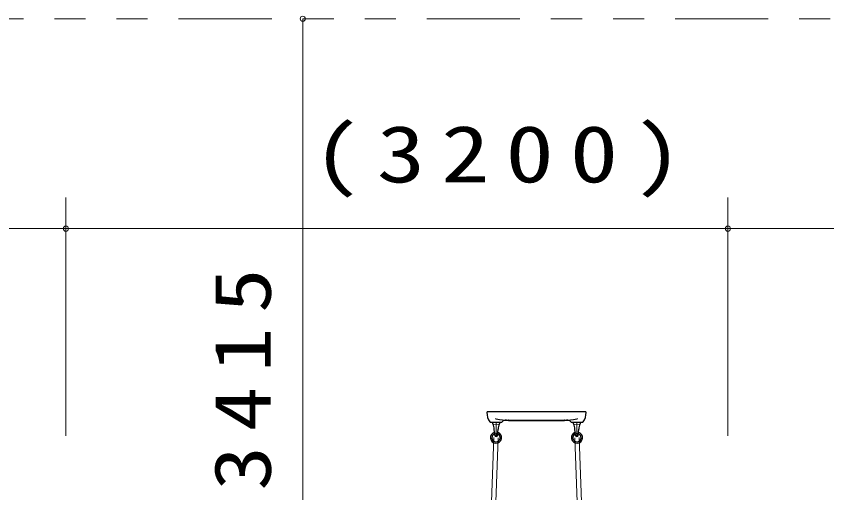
# Model space of a CAD drawing. Units: millimetres on the paper, scale 1:50. Extents: x 197 to 617, y 140 to 437.
# Drawn here: x 464.67 to 490.79, y 258.28 to 273.63 of the extents above; entities that cross this region are included whole.
import ezdxf

# ---------------------------------------------------------------- set-up
doc = ezdxf.new("R2010")
doc.units = ezdxf.units.MM
for name, pattern in [('USER1', [4.5, 2.5, -2]), ('USER2', [6, 3, -1, 1, -1]), ('USER3', [8, 3, -1, 1, -1, 1, -1])]:
    doc.linetypes.add(name, pattern=pattern)
doc.layers.add('線', color=2, linetype='Continuous', lineweight=25)
doc.layers.add('補助', color=2, linetype='Continuous', lineweight=13)
doc.styles.add('ＭＳ ゴシック', font='')
doc.styles.get('ＭＳ ゴシック').set_extended_font_data('MS Gothic')

# ---------------------------------------------------------------- blocks, each defined once
blk = doc.blocks.new('dimension_origin')
at = {"color": 0, "linetype": 'Continuous', "lineweight": -2}
blk.add_circle((0, 0), 1.25, dxfattribs=at)

msp = doc.modelspace()

# ---------------------------------------------------------------- linework, layer by layer
at = {"layer": '線', "color": 131}
for p, q in [((483.018, 260.89), (479.857, 260.89)), ((479.946, 260.556), (480.312, 260.556)), ((480.216, 260.556), (480.229, 260.556)), ((480.391, 260.623), (482.484, 260.623)), ((480.538, 260.612), (480.536, 260.616)), ((480.541, 260.61), (480.574, 260.61)), ((480.574, 260.61), (482.301, 260.61)), ((482.301, 260.61), (482.334, 260.61)), ((482.339, 260.616), (482.337, 260.612)), ((482.563, 260.556), (482.929, 260.556)), ((482.646, 260.556), (482.659, 260.556))]:
    msp.add_line(p, q, dxfattribs=at)
at = {"layer": '線', "color": 7, "lineweight": 13}
for p, q in [((480.246, 260.556), (480.029, 260.556)), ((480.048, 260.49), (480.137, 260.485)), ((480.227, 260.49), (480.137, 260.485)), ((482.629, 260.556), (482.846, 260.556)), ((482.648, 260.49), (482.738, 260.485)), ((482.827, 260.49), (482.738, 260.485))]:
    msp.add_line(p, q, dxfattribs=at)
at = {"layer": '線', "linetype": 'USER2', "lineweight": 13}
for p, q in [((480.137, 260.556), (480.137, 260.096)), ((482.738, 260.556), (482.738, 260.096))]:
    msp.add_line(p, q, dxfattribs=at)
at = {"layer": '線', "color": 7}
for p, q in [((480.091, 260.139), (480.076, 260.333)), ((480.184, 260.139), (480.198, 260.333)), ((482.691, 260.139), (482.676, 260.333)), ((482.784, 260.139), (482.799, 260.333))]:
    msp.add_line(p, q, dxfattribs=at)
at = {"layer": '線', "color": 4, "linetype": 'USER1', "lineweight": 13}
for p, q in [((480.064, 260.059), (479.734, 251.236)), ((480.204, 260.054), (479.874, 251.231)), ((482.671, 260.054), (483.001, 251.231)), ((482.811, 260.059), (483.141, 251.236))]:
    msp.add_line(p, q, dxfattribs=at)
at = {"layer": '線', "linetype": 'USER3', "lineweight": 13}
msp.add_lwpolyline([(462.304, 228.017), (512.904, 228.017), (512.904, 273.55), (462.304, 273.55)], close=True, dxfattribs=at)
at = {"layer": '線', "color": 131}
for centre, radius, start, end in [((479.857, 260.87), 0.02, 90, 180), ((480.371, 260.87), 0.533, 180, 215.2344), ((482.504, 260.87), 0.533, 324.7656, 0), ((483.018, 260.87), 0.02, 0, 90), ((479.946, 260.57), 0.0133, 215.2344, 270), ((480.312, 260.57), 0.0133, 270, 316.5675), ((480.466, 260.423), 0.2, 90, 136.5675), ((480.527, 260.613), 0.01, 20, 90), ((480.541, 260.613), 0.0033, 200, 270), ((482.334, 260.613), 0.0033, 270, 340), ((482.348, 260.613), 0.01, 90, 160), ((482.408, 260.423), 0.2, 43.4325, 90), ((482.563, 260.57), 0.0133, 223.4325, 270), ((482.929, 260.57), 0.0133, 270, 324.7656)]:
    msp.add_arc(centre, radius, start, end, dxfattribs=at)
at = {"layer": '線', "color": 7}
for centre, radius, start, end in [((480.132, 260.548), 0.112, 180, 205.6338), ((479.611, 260.298), 0.467, 4.2913, 25.6338), ((480.664, 260.298), 0.467, 154.3662, 175.7087), ((480.142, 260.548), 0.112, 335.0273, 0), ((482.732, 260.548), 0.112, 180, 204.9727), ((482.211, 260.298), 0.467, 4.2913, 25.6338), ((483.264, 260.298), 0.467, 154.3662, 175.7087), ((482.743, 260.548), 0.112, 334.3662, 0), ((480.134, 260.056), 0.18, 103.8208, 267.8589), ((480.134, 260.056), 0.133, 107.1427, 267.8589), ((480.134, 260.056), 0.18, 267.8589, 73.9284), ((480.134, 260.056), 0.133, 267.8589, 69.7748), ((482.741, 260.056), 0.18, 106.0716, 272.1411), ((482.741, 260.056), 0.133, 110.2252, 272.1411), ((482.741, 260.056), 0.133, 272.1411, 72.8573), ((482.741, 260.056), 0.18, 272.1411, 76.1792), ((480.137, 260.143), 0.0467, 184.2913, 355.7087), ((482.738, 260.143), 0.0467, 184.2913, 355.7087)]:
    msp.add_arc(centre, radius, start, end, dxfattribs=at)
at = {"layer": '線', "color": 7, "lineweight": 13}
for centre, radius, start, end in [((480.029, 260.548), 0.008, 90, 180), ((480.049, 260.51), 0.02, 204.9727, 270), ((480.226, 260.51), 0.02, 270, 335.0273), ((480.246, 260.548), 0.008, 0, 90), ((482.629, 260.548), 0.008, 90, 180), ((482.649, 260.51), 0.02, 204.9727, 270), ((482.826, 260.51), 0.02, 270, 335.0273), ((482.846, 260.548), 0.008, 0, 90)]:
    msp.add_arc(centre, radius, start, end, dxfattribs=at)
at = {"layer": '線', "color": 7, "linetype": 'USER1', "lineweight": 13}
for centre in [(480.137, 260.143), (482.738, 260.143)]:
    msp.add_arc(centre, 0.0467, 355.7087, 184.2913, dxfattribs=at)
at = {"layer": '線', "color": 131, "lineweight": 13}
for points, knots in [([(480.321, 260.627), (480.32, 260.627), (480.319, 260.627), (480.318, 260.627), (480.317, 260.627), (480.316, 260.628), (480.315, 260.628), (480.314, 260.628), (480.313, 260.628), (480.312, 260.628), (480.31, 260.628), (480.309, 260.628), (480.308, 260.628), (480.307, 260.628), (480.306, 260.629), (480.305, 260.629), (480.304, 260.629), (480.303, 260.629), (480.302, 260.629), (480.301, 260.629), (480.299, 260.629), (480.298, 260.63), (480.297, 260.63), (480.296, 260.63), (480.295, 260.63), (480.294, 260.63), (480.293, 260.63), (480.292, 260.63), (480.291, 260.63), (480.29, 260.631), (480.289, 260.631), (480.287, 260.631), (480.286, 260.631), (480.285, 260.631), (480.284, 260.631), (480.283, 260.632), (480.282, 260.632), (480.281, 260.632), (480.28, 260.632), (480.279, 260.632), (480.278, 260.632), (480.276, 260.632), (480.275, 260.633), (480.274, 260.633), (480.273, 260.633), (480.272, 260.633), (480.271, 260.633), (480.27, 260.633), (480.269, 260.634), (480.268, 260.634), (480.267, 260.634), (480.266, 260.634), (480.264, 260.634), (480.263, 260.634), (480.262, 260.634), (480.261, 260.635), (480.26, 260.635), (480.259, 260.635), (480.258, 260.635), (480.257, 260.635), (480.256, 260.635), (480.255, 260.636), (480.254, 260.636), (480.252, 260.636), (480.251, 260.636), (480.25, 260.636), (480.249, 260.636), (480.248, 260.637), (480.247, 260.637), (480.246, 260.637), (480.245, 260.637), (480.244, 260.637), (480.243, 260.638), (480.242, 260.638), (480.24, 260.638), (480.239, 260.638), (480.238, 260.638), (480.237, 260.638), (480.236, 260.639), (480.235, 260.639), (480.234, 260.639), (480.233, 260.639), (480.232, 260.639), (480.231, 260.64), (480.23, 260.64), (480.228, 260.64), (480.227, 260.64), (480.226, 260.64), (480.225, 260.64), (480.224, 260.641), (480.223, 260.641), (480.222, 260.641), (480.221, 260.641), (480.22, 260.641), (480.219, 260.642), (480.218, 260.642), (480.217, 260.642), (480.215, 260.642), (480.214, 260.642), (480.213, 260.643), (480.212, 260.643), (480.211, 260.643), (480.21, 260.643), (480.209, 260.643), (480.208, 260.643), (480.207, 260.644), (480.206, 260.644), (480.205, 260.644), (480.203, 260.644), (480.202, 260.644), (480.201, 260.645), (480.2, 260.645), (480.199, 260.645), (480.198, 260.645), (480.197, 260.645), (480.196, 260.646), (480.195, 260.646), (480.194, 260.646), (480.193, 260.646), (480.192, 260.646), (480.19, 260.647), (480.189, 260.647), (480.188, 260.647), (480.187, 260.647), (480.186, 260.648), (480.185, 260.648), (480.184, 260.648), (480.183, 260.648), (480.182, 260.648), (480.181, 260.649), (480.18, 260.649), (480.179, 260.649), (480.177, 260.649), (480.176, 260.649), (480.175, 260.65), (480.174, 260.65), (480.173, 260.65), (480.172, 260.65), (480.171, 260.65), (480.17, 260.651), (480.169, 260.651), (480.168, 260.651), (480.167, 260.651), (480.166, 260.652), (480.164, 260.652), (480.163, 260.652), (480.162, 260.652), (480.161, 260.652), (480.16, 260.653), (480.159, 260.653), (480.158, 260.653), (480.157, 260.653), (480.156, 260.653), (480.155, 260.654), (480.154, 260.654), (480.153, 260.654), (480.151, 260.654), (480.15, 260.655), (480.149, 260.655), (480.148, 260.655), (480.147, 260.655), (480.146, 260.655), (480.145, 260.656), (480.144, 260.656), (480.143, 260.656), (480.142, 260.656), (480.141, 260.657), (480.14, 260.657), (480.139, 260.657), (480.137, 260.657), (480.136, 260.657), (480.135, 260.658), (480.134, 260.658), (480.133, 260.658), (480.132, 260.658), (480.131, 260.659), (480.13, 260.659), (480.129, 260.659), (480.128, 260.659), (480.127, 260.66), (480.126, 260.66), (480.124, 260.66), (480.123, 260.66), (480.122, 260.66), (480.121, 260.661), (480.12, 260.661), (480.119, 260.661), (480.118, 260.661), (480.117, 260.662), (480.116, 260.662), (480.115, 260.662), (480.114, 260.662), (480.113, 260.663), (480.112, 260.663), (480.11, 260.663), (480.109, 260.663), (480.108, 260.663), (480.107, 260.664), (480.106, 260.664)], [0, 0, 0, 0, 1, 1, 1, 2, 2, 2, 3, 3, 3, 4, 4, 4, 5, 5, 5, 6, 6, 6, 7, 7, 7, 8, 8, 8, 9, 9, 9, 10, 10, 10, 11, 11, 11, 12, 12, 12, 13, 13, 13, 14, 14, 14, 15, 15, 15, 16, 16, 16, 17, 17, 17, 18, 18, 18, 19, 19, 19, 20, 20, 20, 21, 21, 21, 22, 22, 22, 23, 23, 23, 24, 24, 24, 25, 25, 25, 26, 26, 26, 27, 27, 27, 28, 28, 28, 29, 29, 29, 30, 30, 30, 31, 31, 31, 32, 32, 32, 33, 33, 33, 34, 34, 34, 35, 35, 35, 36, 36, 36, 37, 37, 37, 38, 38, 38, 39, 39, 39, 40, 40, 40, 41, 41, 41, 42, 42, 42, 43, 43, 43, 44, 44, 44, 45, 45, 45, 46, 46, 46, 47, 47, 47, 48, 48, 48, 49, 49, 49, 50, 50, 50, 51, 51, 51, 52, 52, 52, 53, 53, 53, 54, 54, 54, 55, 55, 55, 56, 56, 56, 57, 57, 57, 58, 58, 58, 59, 59, 59, 60, 60, 60, 61, 61, 61, 62, 62, 62, 63, 63, 63, 64, 64, 64, 65, 65, 65, 66, 66, 66, 66]), ([(480.391, 260.623), (480.389, 260.623), (480.388, 260.623), (480.386, 260.623), (480.385, 260.623), (480.383, 260.623), (480.382, 260.623), (480.38, 260.623), (480.378, 260.623), (480.377, 260.623), (480.375, 260.623), (480.374, 260.623), (480.372, 260.623), (480.371, 260.623), (480.369, 260.623), (480.368, 260.624), (480.366, 260.624), (480.365, 260.624), (480.363, 260.624), (480.361, 260.624), (480.36, 260.624), (480.358, 260.624), (480.357, 260.624), (480.355, 260.624), (480.354, 260.624), (480.352, 260.624), (480.351, 260.624), (480.349, 260.625), (480.348, 260.625), (480.346, 260.625), (480.344, 260.625), (480.343, 260.625), (480.341, 260.625), (480.34, 260.625), (480.338, 260.625), (480.337, 260.626), (480.335, 260.626), (480.334, 260.626), (480.332, 260.626), (480.331, 260.626), (480.329, 260.626), (480.328, 260.626), (480.326, 260.626), (480.324, 260.627), (480.323, 260.627), (480.321, 260.627)], [0, 0, 0, 0, 1, 1, 1, 2, 2, 2, 3, 3, 3, 4, 4, 4, 5, 5, 5, 6, 6, 6, 7, 7, 7, 8, 8, 8, 9, 9, 9, 10, 10, 10, 11, 11, 11, 12, 12, 12, 13, 13, 13, 14, 14, 14, 15, 15, 15, 15]), ([(482.554, 260.627), (482.552, 260.627), (482.55, 260.627), (482.549, 260.626), (482.547, 260.626), (482.546, 260.626), (482.544, 260.626), (482.543, 260.626), (482.541, 260.626), (482.54, 260.626), (482.538, 260.626), (482.537, 260.625), (482.535, 260.625), (482.534, 260.625), (482.532, 260.625), (482.53, 260.625), (482.529, 260.625), (482.527, 260.625), (482.526, 260.625), (482.524, 260.624), (482.523, 260.624), (482.521, 260.624), (482.52, 260.624), (482.518, 260.624), (482.517, 260.624), (482.515, 260.624), (482.513, 260.624), (482.512, 260.624), (482.51, 260.624), (482.509, 260.624), (482.507, 260.624), (482.506, 260.623), (482.504, 260.623), (482.503, 260.623), (482.501, 260.623), (482.5, 260.623), (482.498, 260.623), (482.496, 260.623), (482.495, 260.623), (482.493, 260.623), (482.492, 260.623), (482.49, 260.623), (482.489, 260.623), (482.487, 260.623), (482.486, 260.623), (482.484, 260.623)], [0, 0, 0, 0, 1, 1, 1, 2, 2, 2, 3, 3, 3, 4, 4, 4, 5, 5, 5, 6, 6, 6, 7, 7, 7, 8, 8, 8, 9, 9, 9, 10, 10, 10, 11, 11, 11, 12, 12, 12, 13, 13, 13, 14, 14, 14, 15, 15, 15, 15]), ([(482.769, 260.664), (482.768, 260.664), (482.767, 260.663), (482.766, 260.663), (482.765, 260.663), (482.763, 260.663), (482.762, 260.663), (482.761, 260.662), (482.76, 260.662), (482.759, 260.662), (482.758, 260.662), (482.757, 260.661), (482.756, 260.661), (482.755, 260.661), (482.754, 260.661), (482.753, 260.66), (482.752, 260.66), (482.75, 260.66), (482.749, 260.66), (482.748, 260.66), (482.747, 260.659), (482.746, 260.659), (482.745, 260.659), (482.744, 260.659), (482.743, 260.658), (482.742, 260.658), (482.741, 260.658), (482.74, 260.658), (482.739, 260.657), (482.738, 260.657), (482.736, 260.657), (482.735, 260.657), (482.734, 260.657), (482.733, 260.656), (482.732, 260.656), (482.731, 260.656), (482.73, 260.656), (482.729, 260.655), (482.728, 260.655), (482.727, 260.655), (482.726, 260.655), (482.725, 260.655), (482.723, 260.654), (482.722, 260.654), (482.721, 260.654), (482.72, 260.654), (482.719, 260.653), (482.718, 260.653), (482.717, 260.653), (482.716, 260.653), (482.715, 260.653), (482.714, 260.652), (482.713, 260.652), (482.712, 260.652), (482.71, 260.652), (482.709, 260.652), (482.708, 260.651), (482.707, 260.651), (482.706, 260.651), (482.705, 260.651), (482.704, 260.65), (482.703, 260.65), (482.702, 260.65), (482.701, 260.65), (482.7, 260.65), (482.699, 260.649), (482.698, 260.649), (482.696, 260.649), (482.695, 260.649), (482.694, 260.649), (482.693, 260.648), (482.692, 260.648), (482.691, 260.648), (482.69, 260.648), (482.689, 260.648), (482.688, 260.647), (482.687, 260.647), (482.686, 260.647), (482.685, 260.647), (482.683, 260.646), (482.682, 260.646), (482.681, 260.646), (482.68, 260.646), (482.679, 260.646), (482.678, 260.645), (482.677, 260.645), (482.676, 260.645), (482.675, 260.645), (482.674, 260.645), (482.673, 260.644), (482.671, 260.644), (482.67, 260.644), (482.669, 260.644), (482.668, 260.644), (482.667, 260.643), (482.666, 260.643), (482.665, 260.643), (482.664, 260.643), (482.663, 260.643), (482.662, 260.643), (482.661, 260.642), (482.66, 260.642), (482.658, 260.642), (482.657, 260.642), (482.656, 260.642), (482.655, 260.641), (482.654, 260.641), (482.653, 260.641), (482.652, 260.641), (482.651, 260.641), (482.65, 260.64), (482.649, 260.64), (482.648, 260.64), (482.646, 260.64), (482.645, 260.64), (482.644, 260.64), (482.643, 260.639), (482.642, 260.639), (482.641, 260.639), (482.64, 260.639), (482.639, 260.639), (482.638, 260.638), (482.637, 260.638), (482.636, 260.638), (482.634, 260.638), (482.633, 260.638), (482.632, 260.638), (482.631, 260.637), (482.63, 260.637), (482.629, 260.637), (482.628, 260.637), (482.627, 260.637), (482.626, 260.636), (482.625, 260.636), (482.624, 260.636), (482.623, 260.636), (482.621, 260.636), (482.62, 260.636), (482.619, 260.635), (482.618, 260.635), (482.617, 260.635), (482.616, 260.635), (482.615, 260.635), (482.614, 260.635), (482.613, 260.634), (482.612, 260.634), (482.611, 260.634), (482.609, 260.634), (482.608, 260.634), (482.607, 260.634), (482.606, 260.634), (482.605, 260.633), (482.604, 260.633), (482.603, 260.633), (482.602, 260.633), (482.601, 260.633), (482.6, 260.633), (482.598, 260.632), (482.597, 260.632), (482.596, 260.632), (482.595, 260.632), (482.594, 260.632), (482.593, 260.632), (482.592, 260.632), (482.591, 260.631), (482.59, 260.631), (482.589, 260.631), (482.588, 260.631), (482.586, 260.631), (482.585, 260.631), (482.584, 260.631), (482.583, 260.63), (482.582, 260.63), (482.581, 260.63), (482.58, 260.63), (482.579, 260.63), (482.578, 260.63), (482.577, 260.63), (482.575, 260.629), (482.574, 260.629), (482.573, 260.629), (482.572, 260.629), (482.571, 260.629), (482.57, 260.629), (482.569, 260.629), (482.568, 260.628), (482.567, 260.628), (482.566, 260.628), (482.565, 260.628), (482.563, 260.628), (482.562, 260.628), (482.561, 260.628), (482.56, 260.628), (482.559, 260.628), (482.558, 260.627), (482.557, 260.627), (482.556, 260.627), (482.555, 260.627), (482.554, 260.627)], [0, 0, 0, 0, 1, 1, 1, 2, 2, 2, 3, 3, 3, 4, 4, 4, 5, 5, 5, 6, 6, 6, 7, 7, 7, 8, 8, 8, 9, 9, 9, 10, 10, 10, 11, 11, 11, 12, 12, 12, 13, 13, 13, 14, 14, 14, 15, 15, 15, 16, 16, 16, 17, 17, 17, 18, 18, 18, 19, 19, 19, 20, 20, 20, 21, 21, 21, 22, 22, 22, 23, 23, 23, 24, 24, 24, 25, 25, 25, 26, 26, 26, 27, 27, 27, 28, 28, 28, 29, 29, 29, 30, 30, 30, 31, 31, 31, 32, 32, 32, 33, 33, 33, 34, 34, 34, 35, 35, 35, 36, 36, 36, 37, 37, 37, 38, 38, 38, 39, 39, 39, 40, 40, 40, 41, 41, 41, 42, 42, 42, 43, 43, 43, 44, 44, 44, 45, 45, 45, 46, 46, 46, 47, 47, 47, 48, 48, 48, 49, 49, 49, 50, 50, 50, 51, 51, 51, 52, 52, 52, 53, 53, 53, 54, 54, 54, 55, 55, 55, 56, 56, 56, 57, 57, 57, 58, 58, 58, 59, 59, 59, 60, 60, 60, 61, 61, 61, 62, 62, 62, 63, 63, 63, 64, 64, 64, 65, 65, 65, 66, 66, 66, 66])]:
    msp.add_open_spline(points, degree=3, knots=knots, dxfattribs=at)
at = {"layer": '補助'}
for p, q in [((473.904, 250.784), (473.904, 273.55)), ((466.271, 260.117), (466.271, 267.79)), ((466.271, 260.117), (466.271, 267.79)), ((487.604, 260.117), (487.604, 267.79)), ((487.604, 260.117), (487.604, 267.79)), ((466.271, 266.79), (451.868, 266.79)), ((466.271, 266.79), (487.604, 266.79)), ((487.604, 266.79), (508.937, 266.79))]:
    msp.add_line(p, q, dxfattribs=at)

# ---------------------------------------------------------------- block references
at = {"layer": '補助', "xscale": 0.0667, "yscale": 0.0667}
for p, rotation in [((473.904, 273.55), 270), ((466.271, 266.79), 180), ((487.604, 266.79), 180)]:
    msp.add_blockref('dimension_origin', p, dxfattribs=dict(at, rotation=rotation))
for p in [(466.271, 266.79), (487.604, 266.79)]:
    msp.add_blockref('dimension_origin', p, dxfattribs=at)

# ---------------------------------------------------------------- texts
at = {"layer": '補助', "insert": (480.437, 267.79), "char_height": 1.833, "attachment_point": 8, "style": 'ＭＳ ゴシック'}
msp.add_mtext('\\T1.33;\\W1.25;(3200)', dxfattribs=at)
at = {"layer": '補助', "insert": (472.904, 262.167), "char_height": 1.833, "attachment_point": 8, "rotation": 90, "style": 'ＭＳ ゴシック'}
msp.add_mtext('\\T1.33;\\W1.15;3415', dxfattribs=at)

doc.saveas('drawing.dxf')
